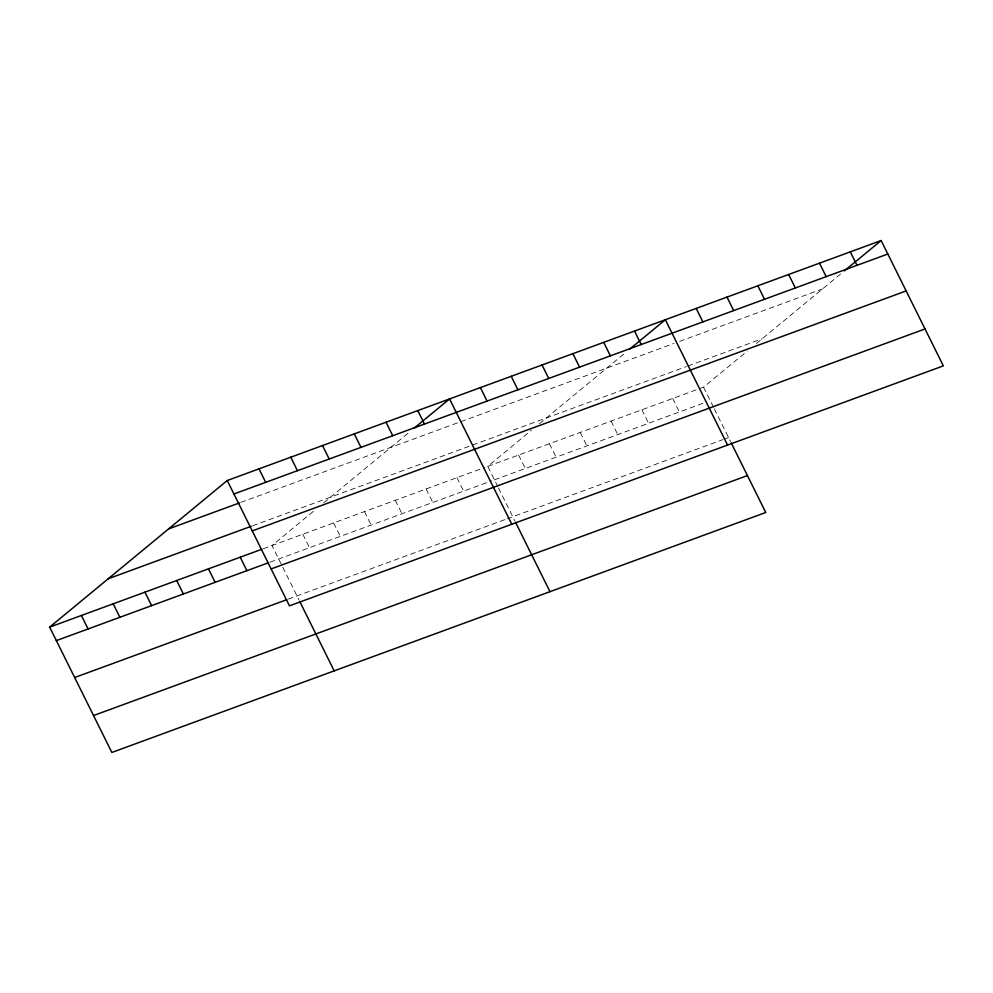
<?xml version="1.0" encoding="UTF-8"?>
<svg xmlns="http://www.w3.org/2000/svg" width="993" height="993" viewBox="0 0 993 993"><rect width="100%" height="100%" fill="white"/><g stroke="black" fill="none" stroke-linecap="round" stroke-linejoin="round"><path stroke-width="0.74" stroke-dasharray="4.96 3.72" d="M313.341 511.383L271.983 545.542L282.062 565.849M323.681 502.843L410.494 431.185M497.853 486.657L487.762 466.35L531.429 430.292M539.472 423.651L626.285 351.994M487.762 466.35L703.553 387.158L747.22 351.1M756.405 343.516L842.064 272.802M240.815 502.408L673.999 343.429M679.609 341.381L822.539 288.926M252.619 525.769L686.486 366.541M687.888 366.032L762.152 338.774M263.319 548.719L484.956 467.38M270.009 562.199L491.647 480.848M494.452 479.83L703.243 403.208M288.33 599.102L505.772 519.302M507.175 518.793L722.966 439.601M724.356 439.092L728.564 437.541M703.553 387.158L713.632 407.465M714.315 408.831L730.587 441.624M672.72 398.466L679.411 411.946M641.9 409.786L648.59 423.254M611.067 421.094L617.758 434.574M580.247 432.414L586.937 445.882M549.414 443.722L556.105 457.202M518.594 455.03L525.285 468.51M498.523 488.022L514.796 520.816M456.941 477.658L463.632 491.138M426.109 488.978L432.799 502.446M395.288 500.286L401.979 513.766M364.456 511.606L371.146 525.074M333.636 522.914L340.326 536.394M302.803 534.222L309.493 547.702M282.744 567.214L299.017 600.008"/><path stroke-width="1.49" d="M731.258 442.977L765.764 512.487L111.861 752.458L49.65 627.129L227.236 480.513L881.139 240.542L943.35 365.871L289.447 605.842L227.236 480.513M413.944 428.331L449.556 398.925L511.78 524.254M629.723 349.139L665.347 319.734L727.559 445.063M844.36 270.903L881.139 240.542M233.926 493.993L887.829 254.022M168.636 528.897L239.375 502.942M108.249 578.745L251.179 526.302M252.247 530.907L906.15 290.924M49.65 627.129L261.867 549.253M56.34 640.609L268.557 562.721M271.126 568.939L925.029 328.956M74.661 677.524L286.89 599.635M93.541 715.543L747.444 475.573M850.306 251.85L856.996 265.33M819.486 263.17L826.176 276.65M788.653 274.478L795.343 287.958M757.833 285.798L764.523 299.278M727 297.106L733.69 310.586M696.18 308.426L702.87 321.893M634.527 331.041L641.217 344.521M603.694 342.362L610.385 355.842M572.874 353.669L579.564 367.149M542.041 364.99L548.732 378.47M511.209 376.297L517.899 389.777M480.389 387.618L487.079 401.085M515.479 522.169L549.973 591.679M417.805 410.581L424.495 424.061M386.041 422.236L392.731 435.716M354.278 433.891L360.968 447.371M322.514 445.547L329.204 459.027M290.75 457.202L297.441 470.682M258.999 468.857L265.69 482.337M299.687 601.361L334.194 670.871M240.219 557.197L246.909 570.677M208.456 568.852L215.146 582.332M176.692 580.508L183.382 593.988M144.928 592.163L151.619 605.643M113.177 603.818L119.868 617.298M81.414 615.474L88.104 628.954"/></g></svg>
